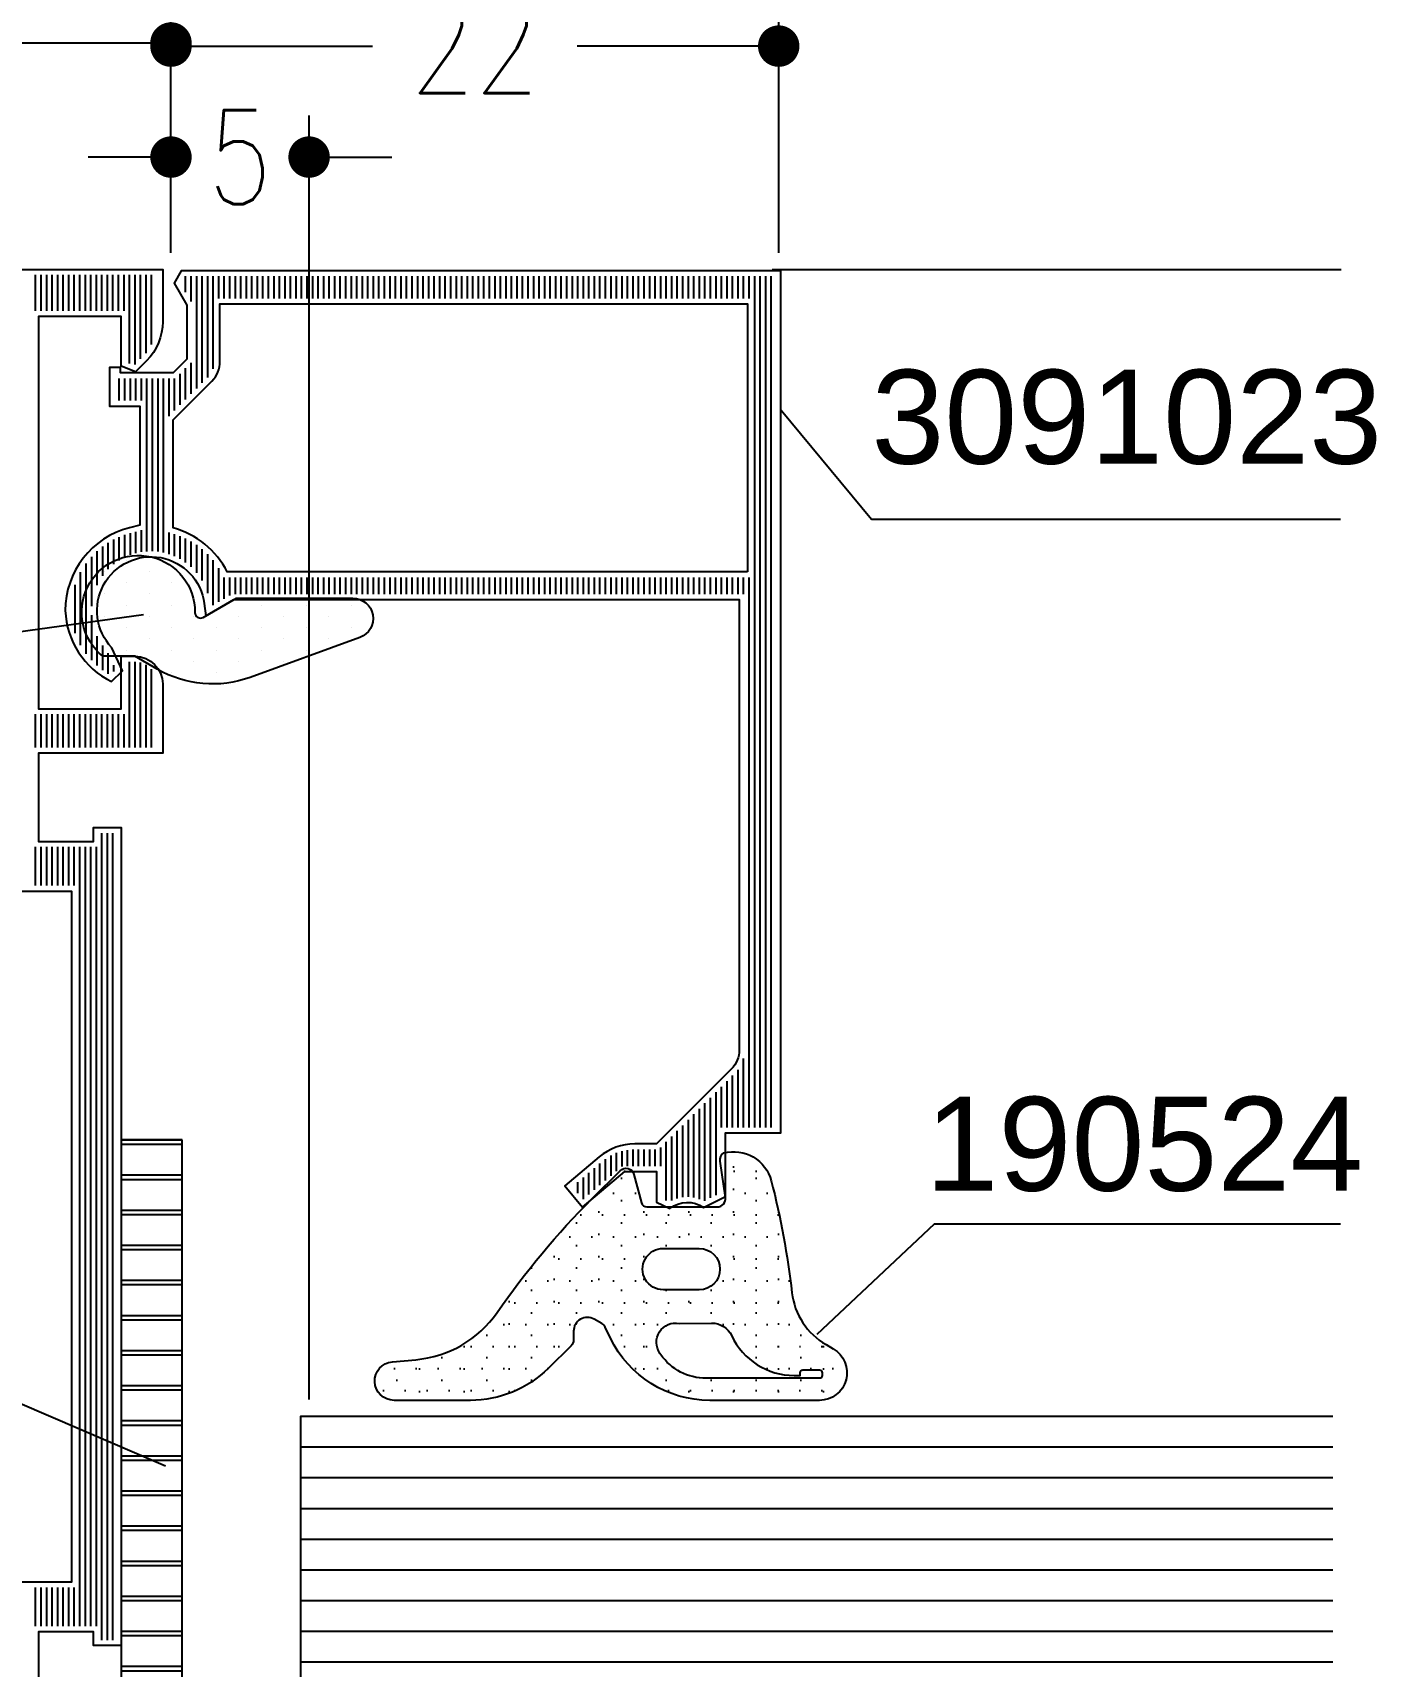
# Model space of a CAD drawing. Extents: x -247 to 191, y 24 to 414.
# Drawn here: x 45.64 to 69.96, y 62.48 to 92.04 of the extents above; entities that cross this region are included whole.
import ezdxf

# ---------------------------------------------------------------- set-up
doc = ezdxf.new("R2010")
doc.units = 0
doc.header["$LTSCALE"] = 6
doc.linetypes.add('AUSGEZOGEN', pattern=[0])
doc.layers.get('0').update_dxf_attribs({"color": 4, "linetype": 'CONTINUOUS'})
doc.layers.get('DEFPOINTS').update_dxf_attribs({"linetype": 'AUSGEZOGEN'})
for name, color, linetype in [('CONST18', 3, 'AUSGEZOGEN'), ('CONST25', 3, 'CONTINUOUS'), ('DICHT_PAR', 3, 'CONTINUOUS'), ('DICHT_SCH', 3, 'CONTINUOUS'), ('KH_NOR', 7, 'CONTINUOUS'), ('KH_SCH', 3, 'CONTINUOUS'), ('KN_NOR', 7, 'CONTINUOUS'), ('KN_SCH', 3, 'CONTINUOUS'), ('LLMASSE', 7, 'CONTINUOUS'), ('PNR', 7, 'CONTINUOUS')]:
    doc.layers.add(name, color=color, linetype=linetype)
doc.styles.get("Standard").update_dxf_attribs({"font": 'simplex.shx', "width": 0.8})
doc.styles.add('SWISSL', font='swissl.ttf')
doc.dimstyles.new('DOK-1ZU1-PUNKT', dxfattribs={"dimscale": 0, "dimtxt": 3, "dimasz": 1.5, "dimexe": 1.5, "dimexo": 0.6, "dimgap": 1.5, "dimtad": 0, "dimdsep": 46, "dimtxsty": 'Standard', "dimblk": 'PUNKT', "dimblk1": 'PUNKT', "dimblk2": 'PUNKT', "dimcen": 0, "dimclrd": 2, "dimclre": 2, "dimclrt": 7, "dimadec": 0, "dimazin": 0, "dimtfac": 0.7, "dimtdec": 4, "dimtofl": 0, "dimtmove": 0, "dimatfit": 3, "dimldrblk": 'PUNKT', "dimfxl": 1, "dimtolj": 1, "dimtzin": 0, "dimarcsym": 0})
doc.dimstyles.new('DOK-1ZU1-STRICH1', dxfattribs={"dimscale": 0, "dimtxt": 3, "dimasz": 1.5, "dimexe": 1.5, "dimexo": 0.6, "dimgap": 1.5, "dimtad": 0, "dimdsep": 46, "dimtxsty": 'Standard', "dimblk": 'PUNKT', "dimblk1": 'PUNKT', "dimblk2": 'PUNKT', "dimcen": 0, "dimclrd": 2, "dimclre": 2, "dimclrt": 7, "dimadec": 0, "dimazin": 0, "dimtfac": 0.7, "dimtdec": 4, "dimtofl": 0, "dimtmove": 0, "dimatfit": 3, "dimldrblk": 'PUNKT', "dimfxl": 1, "dimtolj": 1, "dimtzin": 0, "dimarcsym": 0})

# ---------------------------------------------------------------- blocks, each defined once
blk = doc.blocks.new('PUNKT')
at = {"color": 0, "linetype": 'CONTINUOUS'}
blk.add_line((-0.5, 0), (-1, 0), dxfattribs=at)
at = {"color": 0, "linetype": 'CONTINUOUS', "const_width": 0.5}
blk.add_lwpolyline([(-0.25, 0, 1), (0.25, 0, 1)], format="xyb", close=True, dxfattribs=at)
blk = doc.blocks.new('*D25')
at = {"layer": 'DEFPOINTS', "color": 0}
for p in [(48.14600374130596, 89.78443604728773), (48.14600374130596, 87.75186743032202), (50.64600374122909, 67.00183950602425)]:
    blk.add_point(p, dxfattribs=at)
at = {"layer": 'LLMASSE', "color": 3, "lineweight": -2}
for p, q in [((48.14600374130596, 88.05186743032202), (48.14600374130596, 90.53443604728773)), ((50.64600374122909, 67.30183950602425), (50.64600374122909, 90.53443604728773)), ((47.39600374130596, 89.78443604728773), (46.64600374130596, 89.78443604728773)), ((51.39600374122909, 89.78443604728773), (52.14600374122909, 89.78443604728773))]:
    blk.add_line(p, q, dxfattribs=at)
at = {"layer": 'LLMASSE', "color": 3, "lineweight": -2, "xscale": 0.75, "yscale": 0.75, "zscale": 0.75}
blk.add_blockref('PUNKT', (48.14600374130596, 89.78443604728773), dxfattribs=at)
at = {"layer": 'LLMASSE', "color": 3, "lineweight": -2, "xscale": 0.75, "yscale": 0.75, "zscale": 0.75, "rotation": 180}
blk.add_blockref('PUNKT', (50.64600374122909, 89.78443604728773), dxfattribs=at)
at = {"layer": 'LLMASSE', "color": 3, "insert": (49.39600374126753, 89.78443604728773), "char_height": 1.7, "attachment_point": 5}
blk.add_mtext('\\A1;5', dxfattribs=at)
blk = doc.blocks.new('*D31')
at = {"layer": 'DEFPOINTS', "color": 0}
for p in [(27.1460037412034, 91.84799358052169), (48.14600374130596, 90.53443604728773), (27.1460037412034, 87.75186106694214)]:
    blk.add_point(p, dxfattribs=at)
at = {"layer": 'LLMASSE', "color": 3, "lineweight": -2}
for p, q in [((27.1460037412034, 88.05186106694214), (27.1460037412034, 92.59799358052169)), ((48.14600374130596, 90.83443604728772), (48.14600374130596, 92.59799358052169)), ((27.8960037412034, 91.84799358052169), (35.7950513603023, 91.84799358052169)), ((47.39600374130596, 91.84799358052169), (39.49695612220706, 91.84799358052169))]:
    blk.add_line(p, q, dxfattribs=at)
at = {"layer": 'LLMASSE', "color": 3, "lineweight": -2, "xscale": 0.75, "yscale": 0.75, "zscale": 0.75, "rotation": 180}
blk.add_blockref('PUNKT', (27.1460037412034, 91.84799358052169), dxfattribs=at)
at = {"layer": 'LLMASSE', "color": 3, "lineweight": -2, "xscale": 0.75, "yscale": 0.75, "zscale": 0.75}
blk.add_blockref('PUNKT', (48.14600374130596, 91.84799358052169), dxfattribs=at)
at = {"layer": 'LLMASSE', "color": 3, "insert": (37.64600374125468, 91.84799358052169), "char_height": 1.7, "attachment_point": 5}
blk.add_mtext('\\A1;42', dxfattribs=at)
blk = doc.blocks.new('*X51')
at = {"color": 0}
for p, q in [((2.4375, 9.75), (2.4375, 9.75)), ((3.25, 9.75), (3.25, 9.75)), ((2.03125, 8.9375), (2.03125, 8.9375)), ((2.84375, 8.9375), (2.84375, 8.9375)), ((1.625, 8.125), (1.625, 8.125)), ((2.4375, 8.125), (2.4375, 8.125)), ((3.25, 8.125), (3.25, 8.125)), ((1.21875, 7.3125), (1.21875, 7.3125)), ((2.03125, 7.3125), (2.03125, 7.3125)), ((2.84375, 7.3125), (2.84375, 7.3125)), ((0.8125, 6.5), (0.8125, 6.5)), ((1.625, 6.5), (1.625, 6.5)), ((2.4375, 6.5), (2.4375, 6.5)), ((3.25, 6.5), (3.25, 6.5)), ((1.21875, 5.6875), (1.21875, 5.6875)), ((2.03125, 5.6875), (2.03125, 5.6875)), ((2.84375, 5.6875), (2.84375, 5.6875)), ((0.8125, 4.875), (0.8125, 4.875)), ((1.625, 4.875), (1.625, 4.875)), ((2.4375, 4.875), (2.4375, 4.875)), ((1.21875, 4.0625), (1.21875, 4.0625)), ((2.03125, 4.0625), (2.03125, 4.0625)), ((2.84375, 4.0625), (2.84375, 4.0625)), ((0.8125, 3.25), (0.8125, 3.25)), ((1.625, 3.25), (1.625, 3.25)), ((2.4375, 3.25), (2.4375, 3.25)), ((3.25, 3.25), (3.25, 3.25)), ((4.0625, 3.25), (4.0625, 3.25)), ((1.21875, 2.4375), (1.21875, 2.4375)), ((2.03125, 2.4375), (2.03125, 2.4375)), ((2.84375, 2.4375), (2.84375, 2.4375)), ((3.65625, 2.4375), (3.65625, 2.4375)), ((4.46875, 2.4375), (4.46875, 2.4375)), ((1.625, 1.625), (1.625, 1.625)), ((2.4375, 1.625), (2.4375, 1.625)), ((3.25, 1.625), (3.25, 1.625)), ((4.0625, 1.625), (4.0625, 1.625)), ((4.875, 1.625), (4.875, 1.625)), ((2.03125, 0.8125), (2.03125, 0.8125)), ((2.84375, 0.8125), (2.84375, 0.8125)), ((3.65625, 0.8125), (3.65625, 0.8125)), ((4.46875, 0.8125), (4.46875, 0.8125))]:
    blk.add_line(p, q, dxfattribs=at)
blk = doc.blocks.new('B-LL197112')
at = {"layer": 'DICHT_PAR'}
blk.add_lwpolyline([(1.4, 0.768, 1.597325), (2.982, 4.1, -0.580267), (2.807, 4.4), (3.5, 5.6), (3.5, 9.818999999999999, 0.8391), (2.081, 10.069), (0.638, 6.103, 0.221695), (0.9329999999999999, 2.735), (1.4, 1.925), (1.4, 0.768)], format="xyb", dxfattribs=at)
at = {"layer": 'DICHT_SCH'}
blk.add_blockref('*X51', (0, 0), dxfattribs=at)
blk = doc.blocks.new('STREIFEN')
at = {"layer": 'DICHT_SCH'}
h = blk.add_hatch(dxfattribs=at)
h.set_pattern_fill('LINE', color=256, scale=0.4, angle=90, style=0)
h.set_pattern_definition([(90, (-94.31533518184392, -226.5009291368289), (-1.27, 7.776250346772095e-17), [])])
h.paths.add_polyline_path([(0, 2.199999999999989), (0, 0), (24, 0), (24, 2.199999999999989)])
at = {"layer": 'DICHT_PAR'}
blk.add_lwpolyline([(0, 2.199999999999989), (0, 0), (24, 0), (24, 2.199999999999989)], close=True, dxfattribs=at)
blk = doc.blocks.new('LL199162')
blk.add_blockref('STREIFEN', (0, 0))
blk = doc.blocks.new('*X59')
at = {"color": 0}
for p, q in [((52.70001272721124, 41.6), (55.52916298948562, 41.6)), ((52.70001272722673, 41.40000000000001), (55.69283305030021, 41.40000000000001)), ((66.9728049334082, 41.40000000000001), (69.80001254530784, 41.40000000000001)), ((67.2795546581831, 41.6), (69.80001260591145, 41.6)), ((52.70001272724223, 41.2), (55.77460939651413, 41.2)), ((52.70001272725773, 41), (55.80001272727252, 41)), ((52.70001272727322, 40.8), (55.80001272732995, 40.8)), ((66.5585913710352, 41), (69.8000124241006, 41)), ((66.59222709861906, 40.8), (69.80001236349699, 40.8)), ((66.75859137103521, 41.2), (69.80001248470423, 41.2)), ((20.39999999999999, 40.2), (49.60001272727252, 40.2)), ((52.70001272728872, 40.6), (53.90001272725065, 40.6)), ((52.70001272730421, 40.40000000000001), (53.90001272725338, 40.40000000000001)), ((52.70001272731971, 40.2), (53.90001272725611, 40.2)), ((68.50001272724279, 40.6), (69.80001230289336, 40.6)), ((68.50001272726125, 40.40000000000001), (69.80001224228975, 40.40000000000001)), ((68.50001272727971, 40.2), (69.80001218168613, 40.2)), ((20.39999999999999, 40), (49.60001272727252, 40)), ((20.39999999999999, 39.8), (49.60001272727252, 39.8)), ((52.70001272733521, 40), (53.90001272725885, 40)), ((52.7000127273507, 39.8), (53.90001272726158, 39.8)), ((68.50001272729817, 40), (69.80001212108252, 40)), ((68.50001272731663, 39.8), (69.80001206047889, 39.8)), ((20.89999936363786, 39.6), (49.10001272726994, 39.6)), ((20.90000063637021, 39.40000000000001), (49.10001272727507, 39.40000000000001)), ((20.90000190910256, 39.2), (49.10001272728019, 39.2)), ((52.7000127273662, 39.6), (53.90001272726431, 39.6)), ((52.7000127273817, 39.40000000000001), (53.90001272726705, 39.40000000000001)), ((52.70001272739719, 39.2), (53.90001272726978, 39.2)), ((68.50001272733509, 39.6), (69.80001199987528, 39.6)), ((68.50001272735355, 39.40000000000001), (69.80001193927166, 39.40000000000001)), ((68.50001272737201, 39.2), (69.80001187866804, 39.2)), ((20.90000318183492, 39), (49.10001272728532, 39)), ((20.90000445456727, 38.8), (22.30001272727263, 38.8)), ((20.90000572729962, 38.6), (22.30001272727263, 38.6)), ((47.69995672727233, 38.8), (49.10001272729045, 38.8)), ((47.69995672727233, 38.6), (49.10001272729558, 38.6)), ((52.70001272741268, 39), (53.90001272727252, 39)), ((52.70001272742818, 38.8), (53.90001272727525, 38.8)), ((52.70001272744368, 38.6), (53.90001272727798, 38.6)), ((68.50001272739046, 39), (69.80001181806442, 39)), ((68.50001272740892, 38.8), (69.80001175746081, 38.8)), ((68.50001272742738, 38.6), (69.80001169685718, 38.6)), ((20.90000700003197, 38.40000000000001), (22.30001272727263, 38.40000000000001)), ((20.90000827276432, 38.2), (22.30001272727263, 38.2)), ((20.90000954549667, 38), (22.30001272727263, 38)), ((47.69995672727233, 38.40000000000001), (49.10001272730071, 38.40000000000001)), ((47.69995672727233, 38.2), (49.10001272730584, 38.2)), ((47.69995672727233, 38), (49.10001272731096, 38)), ((52.70001272745917, 38.40000000000001), (53.90001272728072, 38.40000000000001)), ((52.70001272747467, 38.2), (53.90001272728345, 38.2)), ((52.70001272749017, 38), (53.90001272728618, 38)), ((68.50001272744584, 38.40000000000001), (69.80001163625357, 38.40000000000001)), ((68.5000127274643, 38.2), (69.80001157564995, 38.2)), ((68.50001272748275, 38), (69.80001151504634, 38)), ((20.90001081822902, 37.8), (22.30001272727263, 37.8)), ((20.90001209096138, 37.6), (22.30001272727263, 37.6)), ((20.90001336369373, 37.4), (22.30001272727263, 37.4)), ((47.69995672727233, 37.8), (49.10001272731609, 37.8)), ((47.69995672727233, 37.6), (49.10001272732122, 37.6)), ((47.69995672727233, 37.4), (49.10001272732634, 37.4)), ((52.70001272750567, 37.8), (53.90001272728892, 37.8)), ((52.70001272752116, 37.6), (53.90001272729165, 37.6)), ((52.70001272753666, 37.4), (53.90001272729438, 37.4)), ((68.50001272750121, 37.8), (69.80001145444271, 37.8)), ((68.50001272751967, 37.6), (69.8000113938391, 37.6)), ((68.50001272753812, 37.4), (69.80001133323547, 37.4))]:
    blk.add_line(p, q, dxfattribs=at)
blk = doc.blocks.new('B-LL132342')
at = {"layer": 'KH_NOR'}
blk.add_lwpolyline([(70.00000000035894, -5.12812308177072e-11), (70.0000127271187, 42.00000000015383), (68.10417578330677, 42, 0.198912367379658), (66.68996222093367, 41.41421356237309), (66.28788069291656, 41.01213203435596), (66.50001272727252, 40.5), (68.30001272725201, 40.50000000002051), (68.3000127275289, 37.49999999984617), (54.10001272729302, 37.49999999997949), (54.10001272725201, 40.49999999997949), (56.0000127274161, 40.49999999997949), (56.00001272727252, 41, 0.414213562373095), (55.00001272727252, 42), (52.50001272718023, 41.9999999999077), (52.5000127275289, 37.49999999984617), (49.30001272732379, 37.49999999994872), (49.30001272727251, 39.50000000000001), (49.80001272727252, 39.50000000000001), (49.80001272727252, 40.50000000000001), (20.19999999999999, 40.5), (20.19999999999999, 39.5), (20.69999999999999, 39.5), (20.7000127273235, 37.50000000005127), (14.5000127273238, 37.49999999994873)], format="xyb", dxfattribs=at)
blk.add_lwpolyline([(22.50001272727264, 3.299999999999767), (47.50000000000001, 3.3), (47.5, 9.299999999999955), (49.30005599999981, 9.299999999999955), (49.30005599999981, 6.300000000000068), (68, 6.300000000000054), (68, 35.69999999999993), (49.30001272727236, 35.70000000000005), (49.30001272727247, 32.70000000000005), (47.49995672727232, 32.70000000000005), (47.49995672727231, 38.7), (22.50001272727263, 38.7), (22.50001272727264, 3.299999999999767)], close=True, dxfattribs=at)
at = {"layer": 'KH_SCH'}
blk.add_blockref('*X59', (0, 0), dxfattribs=at)
blk = doc.blocks.new('*U61')
at = {"layer": 'CONST25'}
for p, q in [((0, 9.999999999999773), (37.35660389312687, 9.999999999999773)), ((0, 8.888888888888687), (37.35660389312687, 8.888888888888687)), ((0, 7.777777777777601), (37.35660389312687, 7.777777777777601)), ((0, 6.666666666666515), (37.35660389312687, 6.666666666666515)), ((0, 5.555555555555429), (37.35660389312687, 5.555555555555429)), ((0, 4.444444444444343), (37.35660389312687, 4.444444444444343)), ((0, 3.333333333333258), (37.35660389312687, 3.333333333333258)), ((0, 2.222222222222172), (37.35660389312687, 2.222222222222172)), ((0, 1.111111111111086), (37.35660389312687, 1.111111111111086))]:
    blk.add_line(p, q, dxfattribs=at)
blk.add_lwpolyline([(37.35660389312687, 0), (0, 0), (0, 10), (37.35660389312687, 10)], dxfattribs=at)
blk = doc.blocks.new('*D72')
at = {"layer": 'DEFPOINTS', "color": 0}
for p in [(59.1460037413576, 91.7918754959856), (48.14600374130596, 88.05186743032202), (59.1460037413576, 87.75186743029631)]:
    blk.add_point(p, dxfattribs=at)
at = {"layer": 'LLMASSE', "color": 3, "lineweight": -2}
for p, q in [((48.14600374130596, 88.35186743032202), (48.14600374130596, 92.5418754959856)), ((59.1460037413576, 88.05186743029631), (59.1460037413576, 92.5418754959856)), ((48.89600374130596, 91.7918754959856), (51.7950513603794, 91.7918754959856)), ((58.3960037413576, 91.7918754959856), (55.49695612228416, 91.7918754959856))]:
    blk.add_line(p, q, dxfattribs=at)
at = {"layer": 'LLMASSE', "color": 3, "lineweight": -2, "xscale": 0.75, "yscale": 0.75, "zscale": 0.75, "rotation": 180}
blk.add_blockref('PUNKT', (48.14600374130596, 91.7918754959856), dxfattribs=at)
at = {"layer": 'LLMASSE', "color": 3, "lineweight": -2, "xscale": 0.75, "yscale": 0.75, "zscale": 0.75}
blk.add_blockref('PUNKT', (59.1460037413576, 91.7918754959856), dxfattribs=at)
at = {"layer": 'LLMASSE', "color": 3, "insert": (53.64600374133178, 91.7918754959856), "char_height": 1.7, "attachment_point": 5}
blk.add_mtext('\\A1;22', dxfattribs=at)
blk = doc.blocks.new('B-LL3091023')
at = {"layer": 'KN_SCH'}
h = blk.add_hatch(dxfattribs=at)
h.set_pattern_fill('_U', color=256, scale=0.2, style=0, pattern_type=0)
h.set_pattern_definition([(0, (-12.61524086824097, 13.02250327400434), (0, 0.2), [])])
edge = h.paths.add_edge_path()
edge.add_line((-0.2000000000508084, 21.80000000010276), (-0.2000000000002728, 0.4154700538897877))
edge.add_line((-0.2000000000002728, 0.4154700538897864), (-0.4500000000000046, 0.2711324865925331))
edge.add_line((-0.4500000000000046, 0.2711324865925331), (-1.192820323027558, 0.7000000000520148))
edge.add_line((-1.192820323027558, 0.7000000000520148), (-3.282842712474642, 0.7000000000520223))
edge.add_line((-3.282842712474642, 0.7000000000520223), (-3.900000000000007, 0.08284271252664044))
edge.add_line((-3.900000000000007, 0.08284271252664047), (-3.900000000000013, -2.099999999947969))
edge.add_line((-3.900000000000013, -2.099999999947969), (-3.700000000000003, -2.099999999947976))
edge.add_line((-3.700000000000001, -2.099999999952376), (-4.699999999974835, -2.099999999974347))
edge.add_line((-4.699999999974835, -2.099999999974347), (-4.700000000005605, -0.9999999999419789))
edge.add_line((-4.700000000005605, -0.9999999999419791), (-9.356532657103545, -1.000000000081714))
edge.add_line((-9.356532657103545, -1.000000000081714), (-9.492087073757995, -1.524999999012127))
edge.add_arc((-12.30000000000001, -0.7999999999479821), 2.900000000000001, 270.07901743651803, 345.52248783316634, ccw=False)
edge.add_arc((-12.18013563536853, -0.9023955340299898), 2.800000000000001, 209.2081415121933, 267.62840437548994, ccw=False)
edge.add_line((-14.62412332264705, -2.26874987475974), (-14.42924214632983, -2.069287902908246))
edge.add_line((-14.42924214632983, -2.069287902908246), (-13.75317870728195, -2.38454146193488))
edge.add_arc((-12.29999999921613, -0.8000000003222183), 2.150000000266381, 227.4761480923444, 442.3377443620211)
edge.add_line((-12.01333333336139, 1.330803187171447), (-12.16120394194022, 1.35069689423467))
edge.add_line((-12.16120394194022, 1.35069689423467), (-11.69999999999955, 2.149525554427094))
edge.add_line((-11.69999999999955, 2.149525554427095), (-11.70000000015551, 20.70000000020778))
edge.add_line((-11.70000000015551, 20.70000000020778), (-28.18578597814051, 20.70000000005208))
edge.add_arc((-28.18578597812918, 19.50000000005209), 1.199999999999996, 90.00000000054077, 134.9999999999997)
edge.add_line((-29.03431411555303, 20.34852813747595), (-31.79999954050232, 17.58284271252666))
edge.add_line((-31.79999954050232, 17.58284271252666), (-31.79999954050233, 16.71441194632815))
edge.add_arc((-33.59999895980678, 16.71441206424528), 1.799999419304456, 319.99994731550623, 359.9999962465799, ccw=False)
edge.add_line((-32.22112047092991, 15.5573934721695), (-33.14162906306896, 14.46037332601911))
edge.add_line((-33.14162906306897, 14.46037332601911), (-33.60125601057764, 14.84604548197373))
edge.add_line((-33.60125601057764, 14.84604548197373), (-32.39999954050234, 16.27764694336551))
edge.add_line((-32.39999954050234, 16.27764694336551), (-32.39999954050232, 17.70000000005204))
edge.add_line((-32.39999954050232, 17.70000000005204), (-33.57394863064956, 17.70000000005204))
edge.add_line((-33.57394863064956, 17.70000000005204), (-33.70205340977959, 17.96789280106483))
edge.add_arc((-34.71191328392486, 18.61610855635405), 1.200000262839086, 327.3041288734923, 390.0744969530656)
edge.add_line((-33.67346358042067, 19.2174594057805), (-33.37731379195502, 19.80000000005204))
edge.add_line((-33.37731379195502, 19.80000000005204), (-30.99999996572186, 19.80000000005204))
edge.add_line((-30.99999996572186, 19.80000000005204), (-31.00000030850324, 21.8000000000218))
edge.add_line((-31.00000030850324, 21.8000000000218), (-0.2000000000508066, 21.80000000010276))
edge = h.paths.add_edge_path(flags=16)
edge.add_line((-11.10000000015546, 20.99999999989506), (-11.09999999999899, 1.840075756540305))
edge.add_arc((-12.30000000000003, -0.7999999999480378), 2.900000000000001, 11.940543960609887, 65.55666457227989, ccw=False)
edge.add_line((-9.462747808177824, -0.19999999994798), (-5.314213562373069, -0.1999999999479796))
edge.add_line((-5.314213562373068, -0.1999999999479796), (-3.848528137423896, 1.265685425001232))
edge.add_arc((-3.282842712474652, 0.7000000000519995), 0.8000000000000005, 90.00000000000011, 135.0000000000005, ccw=False)
edge.add_line((-3.282842712474654, 1.500000000052001), (-1.000000000000002, 1.500000000052017))
edge.add_line((-1.000000000000002, 1.500000000052017), (-1.000000000000002, 21.00000000005524))
edge.add_line((-1.000000000000002, 21.00000000005524), (-11.10000000015546, 20.99999999989506))
at = {"layer": 'KN_NOR'}
for points in [[(-5.128164559664583e-11, 22.00000000010329), (0, 0.3000000000520193), (-0.4500000000000046, 0.04019237891668204), (-1.246410161513781, 0.5000000000520151), (-3.200000000000022, 0.5000000000520222), (-3.700000000000008, 5.202219210964643e-11), (-3.700000000000012, -1.899999999947976), (-3.500000000000002, -1.899999999947984), (-3.500000000000005, -2.299999999947982), (-4.89999999996924, -2.299999999978742), (-4.900000000000011, -1.199999999947981), (-9.201613323200721, -1.200000000077065), (-9.29843790668926, -1.574999999947981, -0.3419987131196461), (-12.30000000000001, -3.899999999947983, -0.2744091014474832), (-14.86887381829263, -2.233067162827286), (-14.4732145214778, -1.828107663836985), (-13.64001877441201, -2.216633221435945, 1.373175899949952), (-12.04000000000001, 1.132588937203426), (-12.48361182590432, 1.192270058415677), (-11.9, 2.203115392906721), (-11.90000000015383, 20.50000000020589), (-28.18578597812918, 20.50000000005208, 0.1989123673796576), (-28.89289275931572, 20.20710678123863), (-31.59999954050232, 17.50000000005204), (-31.59999954050232, 16.71441000005203, -0.1763269499999998), (-32.06791154050232, 15.42883600005203), (-33.11697754050232, 14.17860700005204), (-33.88302254050232, 14.82139400005204), (-32.59999954050232, 16.35044100005203), (-32.59999954050232, 17.50000000005204), (-33.70000054050233, 17.50000000005204), (-33.93351854050232, 17.98833300005202, 0.3394094402287316), (-33.90397054050233, 19.20537000005203), (-33.49999954050233, 20.00000000005204), (-31.2, 20.00000000005204), (-31.20000034278138, 22.00000000002127), (-5.128164559664583e-11, 22.00000000010329)], [(-10.90000000015383, 20.79999999989824), (-10.90000000000001, 1.965863337239819, -0.2134575926161298), (-9.30500417362566, 5.201997166359718e-11), (-5.39705627484769, 5.202041575280703e-11), (-3.989949493661205, 1.40710678123854, -0.1989123673796592), (-3.282842712474656, 1.700000000052001), (-1.200000000000001, 1.700000000052016), (-1.200000000000003, 20.80000000005207), (-10.90000000015383, 20.79999999989824)]]:
    blk.add_lwpolyline(points, format="xyb", close=True, dxfattribs=at)

msp = doc.modelspace()

# ---------------------------------------------------------------- hatches: boundary and pattern name
h = msp.add_hatch()
h.set_pattern_fill('DOTS', color=3, scale=0.25, style=0)
h.set_pattern_definition([(0, (0, 0), (0.1984375, 0.396875), [0, -0.396875])])
edge = h.paths.add_edge_path()
edge.add_arc((60.62743278737385, 69.38016868767059), 1.249881608597937, 186.5490377647232, 240.011388720425)
edge.add_line((60.00270715060026, 68.29761526438415), (60.13320715060024, 68.22211526438414))
edge.add_arc((59.88320885989718, 67.7891089114107), 0.4999936470294603, -90.00019587348982, 59.999805860546076, ccw=False)
edge.add_line((59.88320715060024, 67.28911526438415), (57.89870715060022, 67.28911526438415))
edge.add_arc((57.89894649840004, 69.28916820401041), 2.000052953947721, 205.9932250645694, 269.9931433721435, ccw=False)
edge.add_line((56.10120715060026, 68.41261526438416), (56.00320715060025, 68.61361526438415))
edge.add_arc((55.86878986582076, 68.54830739806576), 0.1494427109314835, 25.91322287563221, 59.91322257319015)
edge.add_line((55.94370715060029, 68.67761526438414), (55.80820715060025, 68.75561526438415))
edge.add_arc((55.6832053754604, 68.5391119880675), 0.2499982248816107, 59.99929534148981, 179.9992491182034)
edge.add_line((55.43320715060025, 68.53911526438415), (55.43320715060025, 68.38461526438414))
edge.add_arc((55.28334657757979, 68.3846861141439), 0.1498605897683229, 314.6728045586835, 359.9729122087963, ccw=False)
edge.add_line((55.38870715060023, 68.27811526438416), (54.97370715060026, 67.86761526438414))
edge.add_arc((53.56669237927328, 69.2894202051915), 2.000304940861906, 270.00042310283527, 314.700438114049, ccw=False)
edge.add_line((53.56670715060022, 67.28911526438414), (52.18320715060025, 67.28911526438414))
edge.add_arc((52.18320564078795, 67.63903108965361), 0.3499158252727342, 95.00021639535498, 270.00024721909216, ccw=False)
edge.add_line((52.15270715060024, 67.98761526438415), (52.57870715060028, 68.02511526438414))
edge.add_arc((52.40442868944233, 70.01793361576334), 2.00042444586575, 274.997986922365, 325.2819632581736)
edge.add_arc((66.37873073895578, 60.33684290840708), 14.99971188625761, 135.0033795796924, 145.2872522460972, ccw=False)
edge.add_line((55.77170715060026, 70.94261526438414), (56.27470715060025, 71.44511526438416))
edge.add_arc((56.38061589856503, 71.33930207580462), 0.1497100323052332, 15.02590631688139, 135.0258600935969, ccw=False)
edge.add_line((56.52520715060029, 71.37811526438415), (56.66320715060027, 70.86311526438415))
edge.add_arc((56.7596765357448, 70.88899594906587), 0.09988068937366497, 195.0176151709022, 270.0175619736589)
edge.add_line((56.75970715060026, 70.78911526438415), (58.03320715060022, 70.78911526438415))
edge.add_arc((58.03321110049408, 70.93921723206302), 0.1501019677308346, 269.9984922766097, 368.3886878743309)
edge.add_line((58.18170715060023, 70.96111526438415), (58.08470715060025, 71.61711526438415))
edge.add_arc((58.23319546850903, 71.63878528831088), 0.1500612224805718, 122.6633441211579, 188.3029926964986, ccw=False)
edge.add_arc((58.33326095209571, 71.08898521554863), 0.6999516568837282, 14.404998954985672, 104.99093102390651, ccw=False)
edge.add_arc((44.48366746237149, 67.52970925932767), 14.99959098747877, 6.538078113945801, 14.412460202093484, ccw=False)
edge = h.paths.add_edge_path(flags=16)
edge.add_arc((57.70820715060029, 69.66411526438415), 0.375, -90, 90, ccw=False)
edge.add_line((57.70820715060029, 69.28911526438415), (57.05820715060025, 69.28911526438415))
edge.add_arc((57.05820715044643, 69.66411526438415), 0.375, 89.99999997649718, 270.00000002350276, ccw=False)
edge.add_line((57.05820715060025, 70.03911526438415), (57.70820715060029, 70.03911526438415))
edge = h.paths.add_edge_path(flags=16)
edge.add_arc((57.93498255984092, 68.28809009626227), 0.3985481009247775, 25.332205016716216, 90.614650033911, ccw=False)
edge.add_arc((59.42702062690281, 68.98906798179132), 1.24995273132414, 205.1113132243116, 270.0085499398601)
edge.add_line((59.42720715060022, 67.73911526438414), (59.53320715060022, 67.73911526438414))
edge.add_line((59.53320715060022, 67.73911526438414), (59.53320715060022, 67.78911526438415))
edge.add_arc((59.58320711322598, 67.78911530175839), 0.04999996262577586, 89.99995717216768, 180.0000428277509, ccw=False)
edge.add_line((59.58320715060029, 67.83911526438415), (59.88320715060024, 67.83911526438415))
edge.add_arc((59.88320718797452, 67.78911530175841), 0.04999996262574744, -4.2827783374832507e-05, 90.00004282779969, ccw=False)
edge.add_line((59.93320715060025, 67.78911526438415), (59.93320715060025, 67.73911526438414))
edge.add_arc((59.88320718795401, 67.7391152270304), 0.04999996264625368, -90.00004280430119, 4.280426867353526e-05, ccw=False)
edge.add_line((59.88320715060024, 67.68911526438416), (57.83170715060027, 67.68911526438416))
edge.add_arc((57.83185742570619, 68.68900905175056), 0.9998937986589064, 214.9914847979955, 269.99138895612793, ccw=False)
edge.add_line((57.01270715060025, 68.11561526438415), (56.99670715060029, 68.13811526438414))
edge.add_arc((57.28326020534173, 68.33895695070854), 0.349928615787965, 79.13717512589699, 215.0261646204036, ccw=False)
edge.add_line((57.34920715060025, 68.68261526438414), (57.93070715060026, 68.68661526438414))
at = {"layer": 'DICHT_PAR'}
h = msp.add_hatch(dxfattribs=at)
h.set_pattern_fill('LINE', color=256, scale=0.2, angle=-1.272221872585407e-14, style=0)
h.set_pattern_definition([(3.24609150156008e-14, (19.41770179500628, -5.468127992483204), (-1.555250069354419e-16, 0.635), [])])
h.paths.add_polyline_path([(47.24600374155904, 72.47786653297422), (47.24600374155904, 60.47786653297422), (48.346003741559, 60.47786660531878), (48.34600374156975, 72.47786653297422)])
at = {"layer": 'DICHT_SCH'}
h = msp.add_hatch(dxfattribs=at)
h.set_pattern_fill('DOTS', color=256, scale=6.5, angle=-90.00000000000001, style=0)
h.set_pattern_definition([(90, (56.70404729466719, 69.0770643964068), (0.4062499999999999, 0.2031250000000001), [0, -0.40625])])
edge = h.paths.add_edge_path()
edge.add_arc((60.62743278737383, 69.38016868767063), 1.249881608597968, 186.549037764725, 240.0113887204266)
edge.add_line((60.00270715060026, 68.29761526438415), (60.13320715060026, 68.22211526438414))
edge.add_arc((59.88320885989719, 67.7891089114107), 0.4999936470294667, 269.99980412651064, 419.9998058605461, ccw=False)
edge.add_line((59.88320715060024, 67.28911526438415), (57.89870715060024, 67.28911526438415))
edge.add_arc((57.89894649840005, 69.28916820401044), 2.000052953947753, 205.9932250645702, 269.9931433721443, ccw=False)
edge.add_line((56.10120715060026, 68.41261526438414), (56.00320715060026, 68.61361526438414))
edge.add_arc((55.86878986582076, 68.54830739806569), 0.1494427109315417, 385.9132228756501, 419.913222573208)
edge.add_line((55.94370715060023, 68.67761526438414), (55.80820715060023, 68.75561526438415))
edge.add_arc((55.68320537546043, 68.5391119880675), 0.2499982248816135, 419.9992953414907, 539.9992491182032)
edge.add_line((55.43320715060025, 68.53911526438415), (55.43320715060025, 68.38461526438415))
edge.add_arc((55.28334657757978, 68.38468611414388), 0.1498605897683318, 314.6728045586986, 359.9729122088109, ccw=False)
edge.add_line((55.38870715060028, 68.27811526438414), (54.97370715060028, 67.86761526438414))
edge.add_arc((53.56669237927332, 69.28942020519146), 2.000304940861859, 270.0004231028357, 314.7004381140494, ccw=False)
edge.add_line((53.56670715060028, 67.28911526438415), (52.18320715060028, 67.28911526438415))
edge.add_arc((52.18320564078795, 67.63903108965361), 0.349915825272728, 95.00021639535379, 270.0002472190904, ccw=False)
edge.add_line((52.15270715060024, 67.98761526438415), (52.57870715060024, 68.02511526438414))
edge.add_arc((52.40442868944234, 70.01793361576338), 2.000424445865785, 274.9979869223647, 325.2819632581731)
edge.add_arc((66.37873073895571, 60.33684290840721), 14.99971188625748, 135.0033795796926, 145.2872522460974, ccw=False)
edge.add_line((55.77170715060026, 70.94261526438414), (56.27470715060027, 71.44511526438416))
edge.add_arc((56.380615898565, 71.33930207580462), 0.1497100323052137, 15.025906316882981, 135.0258600935956, ccw=False)
edge.add_line((56.52520715060024, 71.37811526438415), (56.66320715060024, 70.86311526438415))
edge.add_arc((56.7596765357448, 70.88899594906587), 0.09988068937367298, 195.0176151709037, 270.0175619736589)
edge.add_line((56.75970715060026, 70.78911526438415), (58.03320715060026, 70.78911526438415))
edge.add_arc((58.0332111004941, 70.939217232063), 0.1501019677308231, 269.9984922766116, 368.3886878743367)
edge.add_line((58.18170715060023, 70.96111526438415), (58.08470715060023, 71.61711526438415))
edge.add_arc((58.23319546850905, 71.63878528831088), 0.1500612224805755, 122.66334412115839, 188.3029926965012, ccw=False)
edge.add_arc((58.33326095209571, 71.08898521554866), 0.6999516568836961, 14.404998954984592, 104.9909310239058, ccw=False)
edge.add_arc((44.48366746237144, 67.52970925932777), 14.9995909874788, 366.53807811394546, 374.41246020209314, ccw=False)
edge = h.paths.add_edge_path(flags=16)
edge.add_arc((57.70820715060029, 69.66411526438415), 0.3750000000000004, 270, 450, ccw=False)
edge.add_line((57.70820715060029, 69.28911526438415), (57.05820715060029, 69.28911526438415))
edge.add_arc((57.05820715044644, 69.66411526438415), 0.3750000000000004, 89.99999997649678, 270.00000002350316, ccw=False)
edge.add_line((57.05820715060025, 70.03911526438415), (57.70820715060025, 70.03911526438415))
edge = h.paths.add_edge_path(flags=16)
edge.add_arc((57.93498255984093, 68.2880900962623), 0.3985481009247573, 25.332205016713317, 90.61465003390902, ccw=False)
edge.add_arc((59.42702062690279, 68.98906798179137), 1.249952731324176, 205.1113132243129, 270.0085499398616)
edge.add_line((59.42720715060028, 67.73911526438415), (59.53320715060028, 67.73911526438415))
edge.add_line((59.53320715060028, 67.73911526438415), (59.53320715060028, 67.78911526438415))
edge.add_arc((59.58320711322597, 67.78911530175841), 0.04999996262574478, 89.9999571722094, 180.0000428277895, ccw=False)
edge.add_line((59.58320715060029, 67.83911526438415), (59.88320715060028, 67.83911526438415))
edge.add_arc((59.88320718797451, 67.78911530175841), 0.04999996262574389, -4.28277905939467e-05, 90.00004282778963, ccw=False)
edge.add_line((59.93320715060025, 67.78911526438415), (59.93320715060025, 67.73911526438415))
edge.add_arc((59.88320718795404, 67.73911522703038), 0.04999996264625458, 269.99995719571405, 360.000042804288, ccw=False)
edge.add_line((59.88320715060024, 67.68911526438414), (57.83170715060024, 67.68911526438414))
edge.add_arc((57.83185742570618, 68.68900905175053), 0.9998937986588944, 214.9914847979945, 269.9913889561269, ccw=False)
edge.add_line((57.01270715060025, 68.11561526438415), (56.99670715060025, 68.13811526438414))
edge.add_arc((57.28326020534172, 68.33895695070854), 0.3499286157879823, 79.13717512589471, 215.0261646204013, ccw=False)
edge.add_line((57.34920715060025, 68.68261526438414), (57.93070715060025, 68.68661526438414))

# ---------------------------------------------------------------- linework, layer by layer
at = {"layer": 'CONST18'}
msp.add_lwpolyline([(59.02709485205925, 87.7518674302204), (69.32430568779257, 87.75186743022037)], dxfattribs=at)
at = {"layer": 'DICHT_PAR'}
for points in [[(59.3857071506003, 69.23761526438415, 0.237599), (60.00270715060026, 68.29761526438415), (60.13320715060024, 68.22211526438414, -0.7673270000000002), (59.88320715060024, 67.28911526438415), (57.89870715060022, 67.28911526438415, -0.2867450000000001), (56.10120715060026, 68.41261526438416), (56.00320715060025, 68.61361526438415, 0.1494509999999999), (55.94370715060029, 68.67761526438414), (55.80820715060025, 68.75561526438415, 0.5773500002734709), (55.43320715060025, 68.53911526438415), (55.43320715060025, 68.38461526438414, -0.2002740000000002), (55.38870715060023, 68.27811526438416), (54.97370715060026, 67.86761526438414, -0.197552), (53.56670715060022, 67.28911526438414), (52.18320715060025, 67.28911526438414, -0.9572920000000007), (52.15270715060024, 67.98761526438415), (52.57870715060028, 68.02511526438414, 0.222995), (54.04870715060025, 68.87861526438414, -0.04490199999999981), (55.77170715060026, 70.94261526438414), (56.27470715060025, 71.44511526438416, -0.5773500002734713), (56.52520715060029, 71.37811526438415), (56.66320715060027, 70.86311526438415, 0.3394539999999996), (56.75970715060026, 70.78911526438415), (58.03320715060022, 70.78911526438415, 0.4577840000000001), (58.18170715060023, 70.96111526438415), (58.08470715060025, 71.61711526438415, -0.2945039999999998), (58.15220715060025, 71.76511526438415, -0.4172120002408051), (59.01120715060028, 71.26311526438414, -0.03437200000000001), (59.3857071506003, 69.23761526438415)], [(57.70820715060029, 70.03911526438415, -0.9999999999999999), (57.70820715060029, 69.28911526438415), (57.05820715060025, 69.28911526438415, -1.000000000410207), (57.05820715060025, 70.03911526438415), (57.70820715060029, 70.03911526438415)], [(57.93070715060026, 68.68661526438414, -0.2928110002226887), (58.29520715060028, 68.45861526438415, 0.290987), (59.42720715060022, 67.73911526438414), (59.53320715060022, 67.73911526438414), (59.53320715060022, 67.78911526438415, -0.414214000240294), (59.58320715060029, 67.83911526438415), (59.88320715060024, 67.83911526438415, -0.4142140002402939), (59.93320715060025, 67.78911526438415), (59.93320715060025, 67.73911526438414, -0.4142140000000003), (59.88320715060024, 67.68911526438416), (57.83170715060027, 67.68911526438416, -0.2446979999999999), (57.01270715060025, 68.11561526438415), (56.99670715060029, 68.13811526438414, -0.6738040002982226), (57.34920715060025, 68.68261526438414), (57.93070715060026, 68.68661526438414)]]:
    msp.add_lwpolyline(points, format="xyb", close=True, dxfattribs=at)
at = {"layer": 'PNR', "color": 3}
for points in [[(59.19038930995454, 85.20580065800975), (60.82334251571889, 83.23591087536595), (69.31470115753702, 83.23591087536595)], [(47.64600374117782, 81.5), (43.84600374117782, 80.97823194119235), (34.24092431008313, 80.97823194119235)], [(59.84357083874058, 68.48976897227739), (61.9664098829942, 70.48123582178381), (69.31470115753702, 70.48123582178381)], [(48.04600374117782, 66.10000000000001), (43.84600374117782, 67.9), (35.28124183641592, 67.9)]]:
    msp.add_lwpolyline(points, dxfattribs=at)

# ---------------------------------------------------------------- block references
at = {"yscale": 0.5, "zscale": 0.5, "rotation": 270}
for name, p, xscale in [('B-LL132342', (26.99600374158052, 52.75186113918323), -0.5), ('B-LL197112', (46.52995449248755, 80.05183950274255), -0.5), ('LL199162', (47.24600374158052, 72.00187200751682), 0.5)]:
    msp.add_blockref(name, p, dxfattribs=dict(at, xscale=xscale))
at = {"xscale": 0.5, "yscale": 0.5, "zscale": 0.5}
msp.add_blockref('*U61', (50.49600374158047, 62.00183950610023), dxfattribs=at)
at = {"layer": 'LLMASSE', "xscale": -0.5, "yscale": 0.5, "zscale": 0.5, "rotation": 270}
msp.add_blockref('B-LL3091023', (48.18313424600247, 87.72777216036165), dxfattribs=at)

# ---------------------------------------------------------------- texts
at = {"layer": 'PNR', "color": 10, "style": 'SWISSL'}
for s, p in [('3091023', (60.82334251571889, 84.23591087536595)), ('190524', (61.80311542509891, 71.0812358217838))]:
    msp.add_text(s, height=1.7, dxfattribs=at).set_placement(p)

# ---------------------------------------------------------------- dimensions: what is measured, and where the dimension line sits
at = {"layer": 'LLMASSE'}
for base, p1, p2, picture, middle in [((27.1460037412034, 91.84799358052169), (48.14600374130596, 90.53443604728773), (27.1460037412034, 87.75186106694214), '*D31', (37.64600374125468, 91.84799358052169)), ((48.14600374130596, 89.78443604728773), (50.64600374122909, 67.00183950602425), (48.14600374130596, 87.75186743032202), '*D25', (49.39600374126753, 89.78443604728773))]:
    dim = msp.add_linear_dim(base=base, p1=p1, p2=p2, dimstyle='DOK-1ZU1-PUNKT', override={"dimscale": 0.5, "dimtxt": 3.4, "dimlfac": 2, "dimclrd": 3, "dimclre": 3, "dimclrt": 3}, dxfattribs=at)
    dim.commit()
    dim.dimension.update_dxf_attribs({"geometry": picture, "text_midpoint": middle})
dim = msp.add_linear_dim(base=(59.1460037413576, 91.7918754959856), p1=(48.14600374130596, 88.05186743032202), p2=(59.1460037413576, 87.75186743029631), dimstyle='DOK-1ZU1-STRICH1', override={"dimscale": 0.5, "dimtxt": 3.4, "dimlfac": 2, "dimclrd": 3, "dimclre": 3, "dimclrt": 3}, dxfattribs=at)
dim.commit()
dim.dimension.update_dxf_attribs({"geometry": '*D72', "text_midpoint": (53.64600374133178, 91.7918754959856), "dimtype": 160})

doc.saveas('drawing.dxf')
